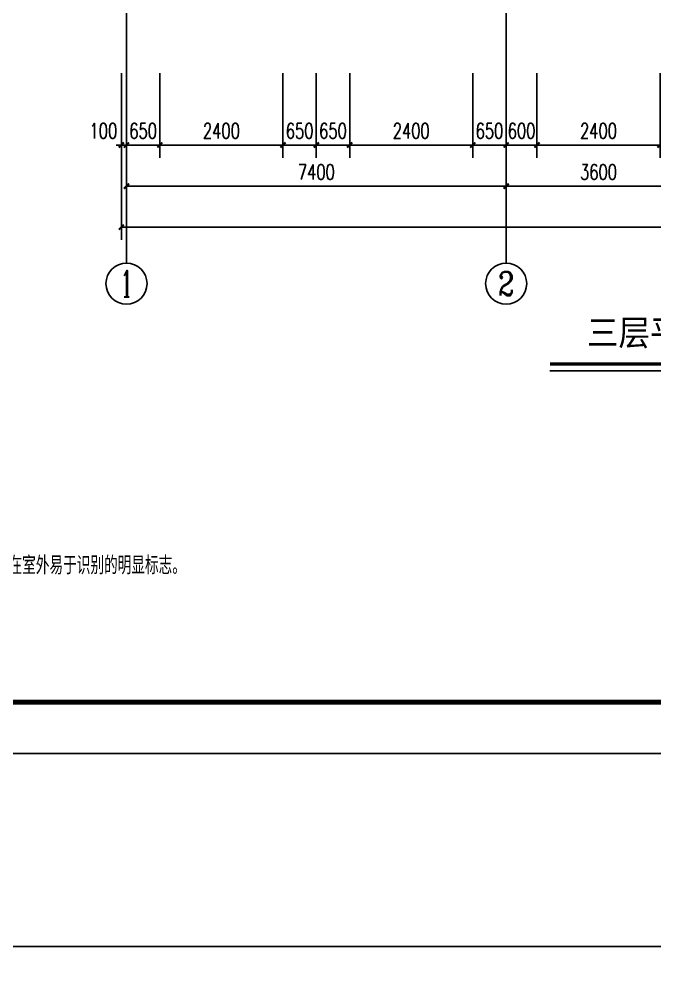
# Model space of a CAD drawing. Extents: x 5904849 to 6011887, y -826029 to -177002.
# Drawn here: x 5921320 to 5933714, y -501090 to -482547 of the extents above; entities that cross this region are included whole.
import ezdxf
from ezdxf.enums import TextEntityAlignment as Align

# ---------------------------------------------------------------- set-up
doc = ezdxf.new("R2010")
doc.units = 0
doc.header["$LTSCALE"] = 1000
doc.header["$MEASUREMENT"] = 0
doc.linetypes.add('DOTE', pattern=[2.42, 2, -0.2, 0.02, -0.2])
doc.layers.get('0').update_dxf_attribs({"linetype": 'CONTINUOUS'})
doc.layers.get('Defpoints').update_dxf_attribs({"linetype": 'CONTINUOUS'})
for name, color, linetype in [('AXIS', 3, 'CONTINUOUS'), ('AXIS_TEXT', 7, 'CONTINUOUS'), ('DOTE', 252, 'CONTINUOUS'), ('PUB_DIM', 3, 'CONTINUOUS'), ('PUB_TITLE', 4, 'CONTINUOUS'), ('图名', 15, 'CONTINUOUS'), ('文字', 11, 'CONTINUOUS')]:
    doc.layers.add(name, color=color, linetype=linetype)
doc.styles.add('_TCH_AXIS', font='COMPLEX', dxfattribs={"bigfont": 'GBCBIG'})
doc.styles.add('_TCH_DIM_T3', font='SIMPLEX', dxfattribs={"width": 0.705882, "bigfont": 'GBCBIG'})
doc.styles.add('COMPLEX', font='COMPLEX')
doc.styles.add('HZ1', font='txt.shx', dxfattribs={"bigfont": 'hzdx.shx'})
doc.styles.add('宋体', font='', dxfattribs={"width": 0.7})
doc.styles.get('宋体').set_extended_font_data('SimSun')
doc.dimstyles.new('_TCH_ARCH&&100', dxfattribs={"dimtxt": 297.5, "dimasz": 100, "dimexe": 250, "dimexo": 300, "dimgap": 126.25, "dimtad": 1, "dimdec": 0, "dimzin": 0, "dimdsep": 46, "dimtxsty": '_TCH_DIM_T3', "dimblk": 'ARCHTICK', "dimcen": 0.09, "dimclrt": 7, "dimazin": 2, "dimtfac": 1, "dimtdec": 0, "dimtix": 1, "dimtmove": 2, "dimatfit": 3, "dimfxl": 0, "dimtolj": 1, "dimtzin": 0, "dimarcsym": 0})

# ---------------------------------------------------------------- blocks, each defined once
blk = doc.blocks.new('_ArchTick')
at = {"color": 0, "linetype": 'ByBlock', "const_width": 0.4}
blk.add_lwpolyline([(-0.5, -0.5), (0.5, 0.5)], dxfattribs=at)
blk = doc.blocks.new('*D1068')
at = {"layer": 'Defpoints', "color": 0}
for p in [(5931414, -483301), (5933814, -483301), (5933814, -485001)]:
    blk.add_point(p, dxfattribs=at)
at = {"layer": 'PUB_DIM', "color": 0, "lineweight": -2}
for p, q in [((5931414, -483601), (5931414, -485251)), ((5933814, -483601), (5933814, -485251)), ((5931414, -485001), (5933814, -485001))]:
    blk.add_line(p, q, dxfattribs=at)
at = {"layer": 'PUB_DIM', "color": 0, "lineweight": -2, "xscale": 100, "yscale": 100, "zscale": 100, "rotation": 180}
blk.add_blockref('_ArchTick', (5931414, -485001), dxfattribs=at)
at = {"layer": 'PUB_DIM', "color": 0, "lineweight": -2, "xscale": 100, "yscale": 100, "zscale": 100}
blk.add_blockref('_ArchTick', (5933814, -485001), dxfattribs=at)
at = {"layer": 'PUB_DIM', "color": 7, "insert": (5932614, -484726), "char_height": 297.5, "attachment_point": 5, "style": '_TCH_DIM_T3'}
blk.add_mtext('\\A1;2400', dxfattribs=at)
blk = doc.blocks.new('*D1069')
at = {"layer": 'Defpoints', "color": 0}
for p in [(5930814, -483301), (5931414, -483301), (5931414, -485001)]:
    blk.add_point(p, dxfattribs=at)
at = {"layer": 'PUB_DIM', "color": 0, "lineweight": -2}
for p, q in [((5930814, -483601), (5930814, -485251)), ((5931414, -483601), (5931414, -485251)), ((5930814, -485001), (5930714, -485001)), ((5930814, -485001), (5931414, -485001)), ((5931414, -485001), (5931514, -485001))]:
    blk.add_line(p, q, dxfattribs=at)
at = {"layer": 'PUB_DIM', "color": 0, "lineweight": -2, "xscale": 100, "yscale": 100, "zscale": 100}
blk.add_blockref('_ArchTick', (5930814, -485001), dxfattribs=at)
at = {"layer": 'PUB_DIM', "color": 0, "lineweight": -2, "xscale": 100, "yscale": 100, "zscale": 100, "rotation": 180}
blk.add_blockref('_ArchTick', (5931414, -485001), dxfattribs=at)
at = {"layer": 'PUB_DIM', "color": 7, "insert": (5931114, -484726), "char_height": 297.5, "attachment_point": 5, "style": '_TCH_DIM_T3'}
blk.add_mtext('\\A1;600', dxfattribs=at)
blk = doc.blocks.new('*D1070')
at = {"layer": 'Defpoints', "color": 0}
for p in [(5930164, -483301), (5930814, -483301), (5930814, -485001)]:
    blk.add_point(p, dxfattribs=at)
at = {"layer": 'PUB_DIM', "color": 0, "lineweight": -2}
for p, q in [((5930164, -483601), (5930164, -485251)), ((5930814, -483601), (5930814, -485251)), ((5930164, -485001), (5930064, -485001)), ((5930164, -485001), (5930814, -485001)), ((5930814, -485001), (5930914, -485001))]:
    blk.add_line(p, q, dxfattribs=at)
at = {"layer": 'PUB_DIM', "color": 0, "lineweight": -2, "xscale": 100, "yscale": 100, "zscale": 100}
blk.add_blockref('_ArchTick', (5930164, -485001), dxfattribs=at)
at = {"layer": 'PUB_DIM', "color": 0, "lineweight": -2, "xscale": 100, "yscale": 100, "zscale": 100, "rotation": 180}
blk.add_blockref('_ArchTick', (5930814, -485001), dxfattribs=at)
at = {"layer": 'PUB_DIM', "color": 7, "insert": (5930489, -484726), "char_height": 297.5, "attachment_point": 5, "style": '_TCH_DIM_T3'}
blk.add_mtext('\\A1;650', dxfattribs=at)
blk = doc.blocks.new('*D1071')
at = {"layer": 'Defpoints', "color": 0}
for p in [(5927764, -483301), (5930164, -483301), (5930164, -485001)]:
    blk.add_point(p, dxfattribs=at)
at = {"layer": 'PUB_DIM', "color": 0, "lineweight": -2}
for p, q in [((5927764, -483601), (5927764, -485251)), ((5930164, -483601), (5930164, -485251)), ((5927764, -485001), (5930164, -485001))]:
    blk.add_line(p, q, dxfattribs=at)
at = {"layer": 'PUB_DIM', "color": 0, "lineweight": -2, "xscale": 100, "yscale": 100, "zscale": 100, "rotation": 180}
blk.add_blockref('_ArchTick', (5927764, -485001), dxfattribs=at)
at = {"layer": 'PUB_DIM', "color": 0, "lineweight": -2, "xscale": 100, "yscale": 100, "zscale": 100}
blk.add_blockref('_ArchTick', (5930164, -485001), dxfattribs=at)
at = {"layer": 'PUB_DIM', "color": 7, "insert": (5928964, -484726), "char_height": 297.5, "attachment_point": 5, "style": '_TCH_DIM_T3'}
blk.add_mtext('\\A1;2400', dxfattribs=at)
blk = doc.blocks.new('*D1072')
at = {"layer": 'Defpoints', "color": 0}
for p in [(5927114, -483301), (5927764, -483301), (5927764, -485001)]:
    blk.add_point(p, dxfattribs=at)
at = {"layer": 'PUB_DIM', "color": 0, "lineweight": -2}
for p, q in [((5927114, -483601), (5927114, -485251)), ((5927764, -483601), (5927764, -485251)), ((5927114, -485001), (5927014, -485001)), ((5927114, -485001), (5927764, -485001)), ((5927764, -485001), (5927864, -485001))]:
    blk.add_line(p, q, dxfattribs=at)
at = {"layer": 'PUB_DIM', "color": 0, "lineweight": -2, "xscale": 100, "yscale": 100, "zscale": 100}
blk.add_blockref('_ArchTick', (5927114, -485001), dxfattribs=at)
at = {"layer": 'PUB_DIM', "color": 0, "lineweight": -2, "xscale": 100, "yscale": 100, "zscale": 100, "rotation": 180}
blk.add_blockref('_ArchTick', (5927764, -485001), dxfattribs=at)
at = {"layer": 'PUB_DIM', "color": 7, "insert": (5927439, -484726), "char_height": 297.5, "attachment_point": 5, "style": '_TCH_DIM_T3'}
blk.add_mtext('\\A1;650', dxfattribs=at)
blk = doc.blocks.new('*D1073')
at = {"layer": 'Defpoints', "color": 0}
for p in [(5926464, -483301), (5927114, -483301), (5927114, -485001)]:
    blk.add_point(p, dxfattribs=at)
at = {"layer": 'PUB_DIM', "color": 0, "lineweight": -2}
for p, q in [((5926464, -483601), (5926464, -485251)), ((5927114, -483601), (5927114, -485251)), ((5926464, -485001), (5926364, -485001)), ((5926464, -485001), (5927114, -485001)), ((5927114, -485001), (5927214, -485001))]:
    blk.add_line(p, q, dxfattribs=at)
at = {"layer": 'PUB_DIM', "color": 0, "lineweight": -2, "xscale": 100, "yscale": 100, "zscale": 100}
blk.add_blockref('_ArchTick', (5926464, -485001), dxfattribs=at)
at = {"layer": 'PUB_DIM', "color": 0, "lineweight": -2, "xscale": 100, "yscale": 100, "zscale": 100, "rotation": 180}
blk.add_blockref('_ArchTick', (5927114, -485001), dxfattribs=at)
at = {"layer": 'PUB_DIM', "color": 7, "insert": (5926789, -484726), "char_height": 297.5, "attachment_point": 5, "style": '_TCH_DIM_T3'}
blk.add_mtext('\\A1;650', dxfattribs=at)
blk = doc.blocks.new('*D1074')
at = {"layer": 'Defpoints', "color": 0}
for p in [(5924064, -483301), (5926464, -483301), (5926464, -485001)]:
    blk.add_point(p, dxfattribs=at)
at = {"layer": 'PUB_DIM', "color": 0, "lineweight": -2}
for p, q in [((5924064, -483601), (5924064, -485251)), ((5926464, -483601), (5926464, -485251)), ((5924064, -485001), (5926464, -485001))]:
    blk.add_line(p, q, dxfattribs=at)
at = {"layer": 'PUB_DIM', "color": 0, "lineweight": -2, "xscale": 100, "yscale": 100, "zscale": 100, "rotation": 180}
blk.add_blockref('_ArchTick', (5924064, -485001), dxfattribs=at)
at = {"layer": 'PUB_DIM', "color": 0, "lineweight": -2, "xscale": 100, "yscale": 100, "zscale": 100}
blk.add_blockref('_ArchTick', (5926464, -485001), dxfattribs=at)
at = {"layer": 'PUB_DIM', "color": 7, "insert": (5925264, -484726), "char_height": 297.5, "attachment_point": 5, "style": '_TCH_DIM_T3'}
blk.add_mtext('\\A1;2400', dxfattribs=at)
blk = doc.blocks.new('*D1075')
at = {"layer": 'Defpoints', "color": 0}
for p in [(5923414, -483301), (5924064, -483301), (5924064, -485001)]:
    blk.add_point(p, dxfattribs=at)
at = {"layer": 'PUB_DIM', "color": 0, "lineweight": -2}
for p, q in [((5923414, -483601), (5923414, -485251)), ((5924064, -483601), (5924064, -485251)), ((5923414, -485001), (5923314, -485001)), ((5923414, -485001), (5924064, -485001)), ((5924064, -485001), (5924164, -485001))]:
    blk.add_line(p, q, dxfattribs=at)
at = {"layer": 'PUB_DIM', "color": 0, "lineweight": -2, "xscale": 100, "yscale": 100, "zscale": 100}
blk.add_blockref('_ArchTick', (5923414, -485001), dxfattribs=at)
at = {"layer": 'PUB_DIM', "color": 0, "lineweight": -2, "xscale": 100, "yscale": 100, "zscale": 100, "rotation": 180}
blk.add_blockref('_ArchTick', (5924064, -485001), dxfattribs=at)
at = {"layer": 'PUB_DIM', "color": 7, "insert": (5923739, -484726), "char_height": 297.5, "attachment_point": 5, "style": '_TCH_DIM_T3'}
blk.add_mtext('\\A1;650', dxfattribs=at)
blk = doc.blocks.new('*D1076')
at = {"layer": 'Defpoints', "color": 0}
for p in [(5923314, -483301), (5923414, -483301), (5923414, -485001)]:
    blk.add_point(p, dxfattribs=at)
at = {"layer": 'PUB_DIM', "color": 0, "lineweight": -2}
for p, q in [((5923314, -483601), (5923314, -485251)), ((5923414, -483601), (5923414, -485251)), ((5923314, -485001), (5923214, -485001)), ((5923314, -485001), (5923414, -485001)), ((5923414, -485001), (5923514, -485001))]:
    blk.add_line(p, q, dxfattribs=at)
at = {"layer": 'PUB_DIM', "color": 0, "lineweight": -2, "xscale": 100, "yscale": 100, "zscale": 100}
blk.add_blockref('_ArchTick', (5923314, -485001), dxfattribs=at)
at = {"layer": 'PUB_DIM', "color": 0, "lineweight": -2, "xscale": 100, "yscale": 100, "zscale": 100, "rotation": 180}
blk.add_blockref('_ArchTick', (5923414, -485001), dxfattribs=at)
at = {"layer": 'PUB_DIM', "color": 7, "insert": (5922964, -484726), "char_height": 297.5, "attachment_point": 5, "style": '_TCH_DIM_T3'}
blk.add_mtext('\\A1;100', dxfattribs=at)
blk = doc.blocks.new('*D1315')
at = {"layer": 'AXIS', "color": 0, "lineweight": -2}
for p, q in [((5923414, -483601), (5923414, -486051)), ((5930814, -483601), (5930814, -486051)), ((5923414, -485801), (5930814, -485801))]:
    blk.add_line(p, q, dxfattribs=at)
at = {"layer": 'Defpoints', "color": 0}
for p in [(5923414, -483301), (5930814, -483301), (5930814, -485801)]:
    blk.add_point(p, dxfattribs=at)
at = {"layer": 'AXIS', "color": 0, "lineweight": -2, "xscale": 100, "yscale": 100, "zscale": 100, "rotation": 180}
blk.add_blockref('_ArchTick', (5923414, -485801), dxfattribs=at)
at = {"layer": 'AXIS', "color": 0, "lineweight": -2, "xscale": 100, "yscale": 100, "zscale": 100}
blk.add_blockref('_ArchTick', (5930814, -485801), dxfattribs=at)
at = {"layer": 'AXIS', "color": 7, "insert": (5927114, -485526), "char_height": 297.5, "attachment_point": 5, "style": '_TCH_DIM_T3'}
blk.add_mtext('\\A1;7400', dxfattribs=at)
blk = doc.blocks.new('*D1316')
at = {"layer": 'AXIS', "color": 0, "lineweight": -2}
for p, q in [((5930814, -483601), (5930814, -486051)), ((5934414, -483601), (5934414, -486051)), ((5930814, -485801), (5934414, -485801))]:
    blk.add_line(p, q, dxfattribs=at)
at = {"layer": 'Defpoints', "color": 0}
for p in [(5930814, -483301), (5934414, -483301), (5934414, -485801)]:
    blk.add_point(p, dxfattribs=at)
at = {"layer": 'AXIS', "color": 0, "lineweight": -2, "xscale": 100, "yscale": 100, "zscale": 100, "rotation": 180}
blk.add_blockref('_ArchTick', (5930814, -485801), dxfattribs=at)
at = {"layer": 'AXIS', "color": 0, "lineweight": -2, "xscale": 100, "yscale": 100, "zscale": 100}
blk.add_blockref('_ArchTick', (5934414, -485801), dxfattribs=at)
at = {"layer": 'AXIS', "color": 7, "insert": (5932614, -485526), "char_height": 297.5, "attachment_point": 5, "style": '_TCH_DIM_T3'}
blk.add_mtext('\\A1;3600', dxfattribs=at)
blk = doc.blocks.new('*D1319')
at = {"layer": 'AXIS', "color": 0, "lineweight": -2}
for p, q in [((5923314, -483601), (5923314, -486851)), ((5945514, -483601), (5945514, -486851)), ((5923314, -486601), (5945514, -486601))]:
    blk.add_line(p, q, dxfattribs=at)
at = {"layer": 'Defpoints', "color": 0}
for p in [(5923314, -483301), (5945514, -483301), (5945514, -486601)]:
    blk.add_point(p, dxfattribs=at)
at = {"layer": 'AXIS', "color": 0, "lineweight": -2, "xscale": 100, "yscale": 100, "zscale": 100, "rotation": 180}
blk.add_blockref('_ArchTick', (5923314, -486601), dxfattribs=at)
at = {"layer": 'AXIS', "color": 0, "lineweight": -2, "xscale": 100, "yscale": 100, "zscale": 100}
blk.add_blockref('_ArchTick', (5945514, -486601), dxfattribs=at)
at = {"layer": 'AXIS', "color": 7, "insert": (5934414, -486326), "char_height": 297.5, "attachment_point": 5, "style": '_TCH_DIM_T3'}
blk.add_mtext('\\A1;22200', dxfattribs=at)
blk = doc.blocks.new('_AXISO')
blk.add_circle((0, 0), 0.5)
at = {"layer": 'AXIS_TEXT', "style": 'COMPLEX', "width": 1.041667}
blk.add_attdef('A', text='', height=0.56, dxfattribs=at).set_placement((-0.25, -0.28), (0.25, -0.28), align=Align.FIT)

msp = doc.modelspace()

# ---------------------------------------------------------------- linework, layer by layer
at = {"layer": 'AXIS', "color": 0}
for p, q in [((5923414.3, -483301.4), (5923414.3, -487301.4)), ((5930814.3, -483301.4), (5930814.3, -487301.4))]:
    msp.add_line(p, q, dxfattribs=at)
at = {"layer": 'DOTE', "linetype": 'DOTE'}
for p, q in [((5923414.3, -483301.4), (5923414.3, -463801.4)), ((5930814.3, -483301.4), (5930814.3, -463801.4))]:
    msp.add_line(p, q, dxfattribs=at)
at = {"layer": 'PUB_TITLE', "color": 4}
for points in [[(5904849.4, -496855.6), (5964249.4, -496855.6), (5964249.4, -454855.6), (5904849.4, -454855.6)], [(5904849.4, -542614.7), (5964249.4, -542614.7), (5964249.4, -500614.7), (5904849.4, -500614.7)]]:
    msp.add_lwpolyline(points, close=True, dxfattribs=at)
at = {"layer": 'PUB_TITLE', "color": 4, "const_width": 100}
msp.add_lwpolyline([(5907349.4, -495855.6), (5963249.4, -495855.6), (5963249.4, -455855.6), (5907349.4, -455855.6)], close=True, dxfattribs=at)
at = {"layer": '图名'}
msp.add_line((5931665.6, -489399), (5936398.3, -489399), dxfattribs=at)
at = {"layer": '图名', "const_width": 70}
msp.add_lwpolyline([(5931665.6, -489265.9), (5936398.3, -489265.9)], dxfattribs=at)

# ---------------------------------------------------------------- block references
at = {"layer": 'AXIS', "color": 0}
ref = msp.add_blockref('_AXISO', (5923414.3, -487701.4), dxfattribs=dict(at, xscale=800, yscale=800, zscale=800))
ref.add_attrib('A', '1', dxfattribs={"layer": 'AXIS_TEXT', "color": 0, "height": 514.7, "style": '_TCH_AXIS'}).set_placement((5923304, -487958.7), (5923524.6, -487958.7), align=Align.FIT)
ref = msp.add_blockref('_AXISO', (5930814.3, -487701.4), dxfattribs=dict(at, xscale=800, yscale=800, zscale=800))
ref.add_attrib('A', '2', dxfattribs={"layer": 'AXIS_TEXT', "color": 0, "height": 465.9, "style": '_TCH_AXIS'}).set_placement((5930659, -487934.4), (5930969.6, -487934.4), align=Align.FIT)

# ---------------------------------------------------------------- texts
at = {"layer": '图名', "style": '宋体', "width": 0.9}
msp.add_text('三层平面图', height=500, dxfattribs=at).set_placement((5932389.2, -488905.1))
at = {"layer": '文字', "style": 'HZ1', "width": 0.8}
msp.add_text('4、XFC（建筑救援窗口）的窗口玻璃为易于破碎的钢化安全玻璃，并应设置可在室外易于识别的明显标志。', height=350, dxfattribs=at).set_placement((5911654.9, -493363.6))

# ---------------------------------------------------------------- dimensions: what is measured, and where the dimension line sits
at = {"layer": 'AXIS', "color": 0}
for p1, p2, distance, picture, middle in [((5923314.3, -483301.4), (5945514.3, -483301.4), -3300, '*D1319', (5934414.3, -486326.4)), ((5923414.3, -483301.4), (5930814.3, -483301.4), -2500, '*D1315', (5927114.3, -485526.4)), ((5930814.3, -483301.4), (5934414.3, -483301.4), -2500, '*D1316', (5932614.3, -485526.4))]:
    dim = msp.add_aligned_dim(p1=p1, p2=p2, distance=distance, dimstyle='_TCH_ARCH&&100', dxfattribs=at)
    dim.commit()
    dim.dimension.update_dxf_attribs({"geometry": picture, "text_midpoint": middle})
at = {"layer": 'PUB_DIM', "color": 0}
dim = msp.add_linear_dim(base=(5923414.3, -485001.4), p1=(5923314.3, -483301.4), p2=(5923414.3, -483301.4), angle=0, dimstyle='_TCH_ARCH&&100', dxfattribs=at)
dim.commit()
dim.dimension.update_dxf_attribs({"geometry": '*D1076', "text_midpoint": (5922964.3, -484726.4), "dimtype": 129})
for p1, p2, picture, middle in [((5923414.3, -483301.4), (5924064.3, -483301.4), '*D1075', (5923739.3, -484726.4)), ((5924064.3, -483301.4), (5926464.3, -483301.4), '*D1074', (5925264.3, -484726.4)), ((5926464.3, -483301.4), (5927114.3, -483301.4), '*D1073', (5926789.3, -484726.4)), ((5927114.3, -483301.4), (5927764.3, -483301.4), '*D1072', (5927439.3, -484726.4)), ((5927764.3, -483301.4), (5930164.3, -483301.4), '*D1071', (5928964.3, -484726.4)), ((5930164.3, -483301.4), (5930814.3, -483301.4), '*D1070', (5930489.3, -484726.4)), ((5930814.3, -483301.4), (5931414.3, -483301.4), '*D1069', (5931114.3, -484726.4)), ((5931414.3, -483301.4), (5933814.3, -483301.4), '*D1068', (5932614.3, -484726.4))]:
    dim = msp.add_aligned_dim(p1=p1, p2=p2, distance=-1700, dimstyle='_TCH_ARCH&&100', dxfattribs=at)
    dim.commit()
    dim.dimension.update_dxf_attribs({"geometry": picture, "text_midpoint": middle})

doc.saveas('drawing.dxf')
